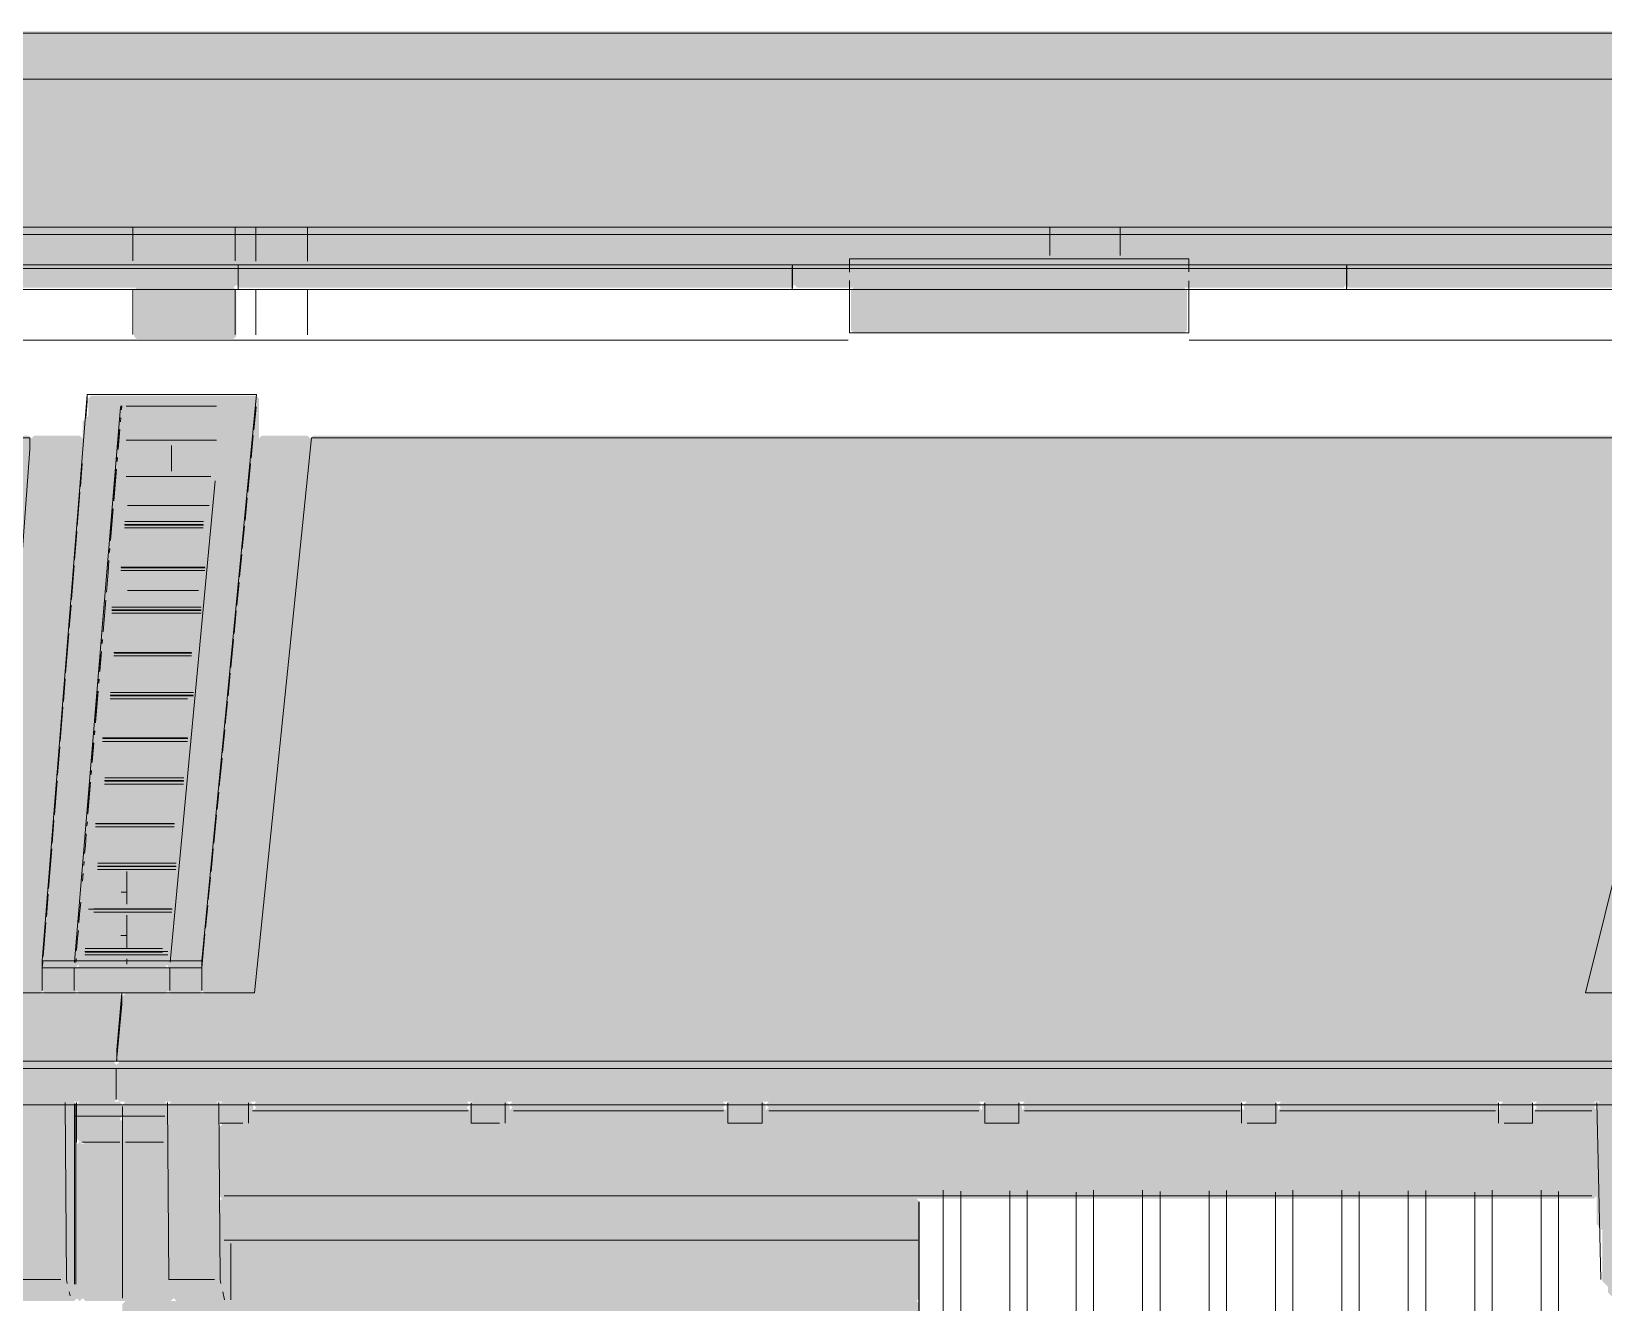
# Model space of a CAD drawing. Header units: millimetres. Extents: x 0 to 84100, y 0 to 59400.
# Drawn here: x 40214 to 42976, y 49394 to 51627 of the extents above; entities that cross this region are included whole.
import ezdxf

# ---------------------------------------------------------------- set-up
doc = ezdxf.new("R2010")
doc.units = ezdxf.units.MM
doc.layers.add('10_見えがかり', color=7, linetype='Continuous', lineweight=13)
doc.layers.add('12_見えがかり（ガラス）', color=5, linetype='Continuous', lineweight=9)

msp = doc.modelspace()

# ---------------------------------------------------------------- hatches: boundary and pattern name
at = {"layer": '10_見えがかり', "true_color": 0xe9dcc4}
for points in [[(61484.3, 51581.6), (61494.3, 51571.6), (61494.3, 51561.6), (61479.3, 51546.6), (31829.3, 51546.6), (31824.3, 51551.6), (31824.3, 51621.6), (31829.3, 51626.6), (61479.3, 51626.6), (61484.3, 51621.6)], [(68084.3, 51551.6), (68084.3, 51531.6), (68094.3, 51521.6), (68094.3, 51501.6), (68089.3, 51496.6), (68079.3, 51496.6), (68069.3, 51486.6), (68049.3, 51486.6), (68029.3, 51466.6), (68019.3, 51466.6), (67999.3, 51446.6), (67989.3, 51446.6), (67969.3, 51426.6), (67959.3, 51426.6), (67949.3, 51416.6), (67939.3, 51416.6), (67929.3, 51406.6), (67919.3, 51406.6), (67899.3, 51386.6), (67889.3, 51386.6), (67869.3, 51366.6), (67859.3, 51366.6), (67849.3, 51356.6), (67829.3, 51356.6), (67809.3, 51336.6), (67799.3, 51336.6), (67779.3, 51316.6), (67769.3, 51316.6), (67749.3, 51296.6), (67739.3, 51296.6), (67729.3, 51286.6), (10499.3, 51286.6), (10489.3, 51296.6), (10479.3, 51296.6), (10459.3, 51316.6), (10449.3, 51316.6), (10419.3, 51346.6), (10409.3, 51346.6), (10399.3, 51356.6), (10379.3, 51356.6), (10359.3, 51376.6), (10349.3, 51376.6), (10329.3, 51396.6), (10319.3, 51396.6), (10299.3, 51416.6), (10279.3, 51416.6), (10259.3, 51436.6), (10249.3, 51436.6), (10229.3, 51456.6), (10219.3, 51456.6), (10199.3, 51476.6), (10189.3, 51476.6), (10179.3, 51486.6), (10159.3, 51486.6), (10144.3, 51501.6), (10144.3, 51531.6), (10154.3, 51541.6), (10154.3, 51561.6), (10159.3, 51566.6), (31429.3, 51566.6), (31434.3, 51561.6), (31434.3, 51551.6), (31439.3, 51546.6), (61499.3, 51546.6), (61519.3, 51566.6), (68069.3, 51566.6)], [(40574.3, 51181.6), (40569.3, 51176.6), (39609.3, 51176.6), (39604.3, 51181.6), (39604.3, 51206.6), (40574.3, 51206.6)], [(41554.3, 51181.6), (41549.3, 51176.6), (40579.3, 51176.6), (40574.3, 51181.6), (40574.3, 51206.6), (41554.3, 51206.6)], [(42524.3, 51181.6), (42519.3, 51176.6), (41559.3, 51176.6), (41554.3, 51181.6), (41554.3, 51206.6), (42524.3, 51206.6)], [(43494.3, 51181.6), (43489.3, 51176.6), (42529.3, 51176.6), (42524.3, 51181.6), (42524.3, 51206.6), (43494.3, 51206.6)], [(40574.3, 51091.6), (40569.3, 51086.6), (40399.3, 51086.6), (40394.3, 51091.6), (40394.3, 51171.6), (40399.3, 51176.6), (40569.3, 51176.6), (40574.3, 51171.6)], [(42244.3, 51101.6), (42239.3, 51096.6), (41659.3, 51096.6), (41654.3, 51101.6), (41654.3, 51171.6), (41659.3, 51176.6), (42239.3, 51176.6), (42244.3, 51171.6)], [(40289.3, 49396.6), (40199.3, 49396.6), (40194.3, 49401.6), (40194.3, 49411.6), (40184.3, 49421.6), (40184.3, 49741.6), (40189.3, 49746.6), (40289.3, 49746.6), (40294.3, 49741.6), (40294.3, 49721.6), (40294.3, 49401.6)], [(40544.3, 49571.6), (40544.3, 49511.6), (40544.3, 49421.6), (40554.3, 49411.6), (40554.3, 49401.6), (40559.3, 49396.6), (40469.3, 49396.6), (40464.3, 49401.6), (40464.3, 49411.6), (40454.3, 49421.6), (40454.3, 49741.6), (40459.3, 49746.6), (40539.3, 49746.6), (40544.3, 49741.6)], [(43089.3, 49396.6), (42999.3, 49396.6), (42984.3, 49411.6), (42984.3, 49421.6), (42974.3, 49431.6), (42974.3, 49521.6), (42964.3, 49531.6), (42964.3, 49741.6), (42969.3, 49746.6), (43089.3, 49746.6), (43094.3, 49741.6), (43094.3, 49721.6), (43094.3, 49401.6)], [(40309.3, 49396.6), (40304.3, 49401.6), (40304.3, 49671.6), (40309.3, 49676.6), (40374.3, 49676.6), (40374.3, 49401.6), (40379.3, 49396.6)], [(41774.3, 49391.6), (41774.3, 49331.6), (41769.3, 49326.6), (40379.3, 49326.6), (40374.3, 49331.6), (40374.3, 49391.6), (40379.3, 49396.6), (40459.3, 49396.6), (40559.3, 49396.6), (41769.3, 49396.6)]]:
    msp.add_hatch(color=8, dxfattribs=at).paths.add_polyline_path(points)
at = {"layer": '10_見えがかり', "true_color": 0xbdbdbd}
for points in [[(40614.3, 50911.6), (40604.3, 50901.6), (40604.3, 50961.6), (40614.3, 50971.6)], [(40214.3, 50911.6), (40214.3, 50871.6), (40204.3, 50861.6), (40204.3, 50731.6), (40194.3, 50721.6), (40194.3, 50601.6), (40184.3, 50591.6), (40184.3, 50461.6), (40174.3, 50451.6), (40174.3, 50321.6), (40164.3, 50311.6), (40164.3, 50191.6), (40154.3, 50181.6), (40154.3, 50051.6), (40144.3, 50041.6), (40144.3, 49941.6), (40149.3, 49936.6), (40369.3, 49936.6), (40374.3, 49931.6), (40374.3, 49901.6), (40364.3, 49891.6), (40364.3, 49821.6), (40359.3, 49816.6), (37589.3, 49816.6), (37584.3, 49821.6), (37584.3, 49861.6), (37574.3, 49871.6), (37574.3, 49931.6), (37579.3, 49936.6), (37799.3, 49936.6), (37804.3, 49941.6), (37804.3, 50011.6), (37794.3, 50021.6), (37794.3, 50141.6), (37784.3, 50151.6), (37784.3, 50281.6), (37774.3, 50291.6), (37774.3, 50421.6), (37764.3, 50431.6), (37764.3, 50551.6), (37754.3, 50561.6), (37754.3, 50691.6), (37744.3, 50701.6), (37744.3, 50831.6), (37734.3, 50841.6), (37734.3, 50911.6), (37739.3, 50916.6), (40209.3, 50916.6)], [(40294.3, 50701.6), (40284.3, 50691.6), (40284.3, 50681.6), (40284.3, 50581.6), (40274.3, 50571.6), (40274.3, 50551.6), (40274.3, 50451.6), (40264.3, 50441.6), (40264.3, 50431.6), (40264.3, 50321.6), (40254.3, 50311.6), (40254.3, 50301.6), (40254.3, 50201.6), (40244.3, 50191.6), (40244.3, 50181.6), (40244.3, 50071.6), (40234.3, 50061.6), (40234.3, 50051.6), (40234.3, 49991.6), (40234.3, 49941.6), (40229.3, 49936.6), (40149.3, 49936.6), (40144.3, 49941.6), (40144.3, 50041.6), (40154.3, 50051.6), (40154.3, 50181.6), (40164.3, 50191.6), (40164.3, 50311.6), (40174.3, 50321.6), (40174.3, 50451.6), (40184.3, 50461.6), (40184.3, 50591.6), (40194.3, 50601.6), (40194.3, 50721.6), (40204.3, 50731.6), (40204.3, 50861.6), (40214.3, 50871.6), (40214.3, 50911.6), (40219.3, 50916.6), (40299.3, 50916.6), (40304.3, 50911.6), (40304.3, 50831.6), (40294.3, 50821.6), (40294.3, 50811.6)], [(43184.3, 50911.6), (43184.3, 50881.6), (43174.3, 50871.6), (43174.3, 50841.6), (43164.3, 50831.6), (43164.3, 50801.6), (43154.3, 50791.6), (43154.3, 50761.6), (43144.3, 50751.6), (43144.3, 50721.6), (43134.3, 50711.6), (43134.3, 50681.6), (43124.3, 50671.6), (43124.3, 50641.6), (43114.3, 50631.6), (43114.3, 50601.6), (43104.3, 50591.6), (43104.3, 50561.6), (43094.3, 50551.6), (43094.3, 50521.6), (43084.3, 50511.6), (43084.3, 50481.6), (43074.3, 50471.6), (43074.3, 50441.6), (43064.3, 50431.6), (43064.3, 50401.6), (43054.3, 50391.6), (43054.3, 50361.6), (43044.3, 50351.6), (43044.3, 50321.6), (43034.3, 50311.6), (43034.3, 50281.6), (43024.3, 50271.6), (43024.3, 50241.6), (43014.3, 50231.6), (43014.3, 50201.6), (43004.3, 50191.6), (43004.3, 50161.6), (42994.3, 50151.6), (42994.3, 50121.6), (42984.3, 50111.6), (42984.3, 50081.6), (42974.3, 50071.6), (42974.3, 50041.6), (42964.3, 50031.6), (42964.3, 50001.6), (42954.3, 49991.6), (42954.3, 49961.6), (42944.3, 49951.6), (42944.3, 49941.6), (42949.3, 49936.6), (43169.3, 49936.6), (43174.3, 49931.6), (43164.3, 49921.6), (43164.3, 49891.6), (43154.3, 49881.6), (43154.3, 49851.6), (43144.3, 49841.6), (43144.3, 49821.6), (43139.3, 49816.6), (40369.3, 49816.6), (40364.3, 49821.6), (40364.3, 49891.6), (40374.3, 49901.6), (40374.3, 49931.6), (40379.3, 49936.6), (40599.3, 49936.6), (40604.3, 49941.6), (40604.3, 49961.6), (40614.3, 49971.6), (40614.3, 50061.6), (40624.3, 50071.6), (40624.3, 50151.6), (40634.3, 50161.6), (40634.3, 50251.6), (40644.3, 50261.6), (40644.3, 50351.6), (40654.3, 50361.6), (40654.3, 50451.6), (40664.3, 50461.6), (40664.3, 50541.6), (40674.3, 50551.6), (40674.3, 50641.6), (40684.3, 50651.6), (40684.3, 50741.6), (40694.3, 50751.6), (40694.3, 50841.6), (40704.3, 50851.6), (40704.3, 50911.6), (40709.3, 50916.6), (43179.3, 50916.6)], [(40694.3, 50841.6), (40694.3, 50751.6), (40684.3, 50741.6), (40684.3, 50651.6), (40674.3, 50641.6), (40674.3, 50551.6), (40664.3, 50541.6), (40664.3, 50461.6), (40654.3, 50451.6), (40654.3, 50361.6), (40644.3, 50351.6), (40644.3, 50261.6), (40634.3, 50251.6), (40634.3, 50161.6), (40624.3, 50151.6), (40624.3, 50071.6), (40614.3, 50061.6), (40614.3, 49971.6), (40604.3, 49961.6), (40604.3, 49941.6), (40599.3, 49936.6), (40519.3, 49936.6), (40514.3, 49941.6), (40514.3, 49981.6), (40524.3, 49991.6), (40524.3, 50051.6), (40524.3, 50081.6), (40534.3, 50091.6), (40534.3, 50151.6), (40534.3, 50181.6), (40544.3, 50191.6), (40544.3, 50251.6), (40544.3, 50291.6), (40554.3, 50301.6), (40554.3, 50361.6), (40554.3, 50391.6), (40564.3, 50401.6), (40564.3, 50461.6), (40564.3, 50491.6), (40574.3, 50501.6), (40574.3, 50561.6), (40574.3, 50601.6), (40584.3, 50611.6), (40584.3, 50671.6), (40584.3, 50701.6), (40594.3, 50711.6), (40594.3, 50771.6), (40594.3, 50801.6), (40604.3, 50811.6), (40604.3, 50871.6), (40604.3, 50901.6), (40619.3, 50916.6), (40699.3, 50916.6), (40704.3, 50911.6), (40704.3, 50851.6)], [(43264.3, 50881.6), (43254.3, 50871.6), (43254.3, 50861.6), (43254.3, 50841.6), (43244.3, 50831.6), (43244.3, 50821.6), (43244.3, 50801.6), (43234.3, 50791.6), (43234.3, 50781.6), (43234.3, 50761.6), (43224.3, 50751.6), (43224.3, 50741.6), (43224.3, 50721.6), (43214.3, 50711.6), (43214.3, 50701.6), (43214.3, 50691.6), (43204.3, 50681.6), (43204.3, 50661.6), (43204.3, 50651.6), (43194.3, 50641.6), (43194.3, 50621.6), (43194.3, 50611.6), (43184.3, 50601.6), (43184.3, 50581.6), (43184.3, 50571.6), (43174.3, 50561.6), (43174.3, 50551.6), (43174.3, 50531.6), (43164.3, 50521.6), (43164.3, 50511.6), (43164.3, 50491.6), (43154.3, 50481.6), (43154.3, 50471.6), (43154.3, 50451.6), (43144.3, 50441.6), (43144.3, 50431.6), (43144.3, 50411.6), (43134.3, 50401.6), (43134.3, 50391.6), (43134.3, 50371.6), (43124.3, 50361.6), (43124.3, 50351.6), (43124.3, 50331.6), (43114.3, 50321.6), (43114.3, 50311.6), (43114.3, 50291.6), (43104.3, 50281.6), (43104.3, 50271.6), (43104.3, 50251.6), (43094.3, 50241.6), (43094.3, 50231.6), (43094.3, 50211.6), (43084.3, 50201.6), (43084.3, 50191.6), (43084.3, 50171.6), (43074.3, 50161.6), (43074.3, 50151.6), (43074.3, 50141.6), (43064.3, 50131.6), (43064.3, 50111.6), (43064.3, 50101.6), (43054.3, 50091.6), (43054.3, 50071.6), (43054.3, 50061.6), (43044.3, 50051.6), (43044.3, 50041.6), (43044.3, 50021.6), (43034.3, 50011.6), (43034.3, 50001.6), (43034.3, 49991.6), (43034.3, 49941.6), (43029.3, 49936.6), (42949.3, 49936.6), (42944.3, 49941.6), (42944.3, 49951.6), (42954.3, 49961.6), (42954.3, 49991.6), (42964.3, 50001.6), (42964.3, 50031.6), (42974.3, 50041.6), (42974.3, 50071.6), (42984.3, 50081.6), (42984.3, 50111.6), (42994.3, 50121.6), (42994.3, 50151.6), (43004.3, 50161.6), (43004.3, 50191.6), (43014.3, 50201.6), (43014.3, 50231.6), (43024.3, 50241.6), (43024.3, 50271.6), (43034.3, 50281.6), (43034.3, 50311.6), (43044.3, 50321.6), (43044.3, 50351.6), (43054.3, 50361.6), (43054.3, 50391.6), (43064.3, 50401.6), (43064.3, 50431.6), (43074.3, 50441.6), (43074.3, 50471.6), (43084.3, 50481.6), (43084.3, 50511.6), (43094.3, 50521.6), (43094.3, 50551.6), (43104.3, 50561.6), (43104.3, 50591.6), (43114.3, 50601.6), (43114.3, 50631.6), (43124.3, 50641.6), (43124.3, 50671.6), (43134.3, 50681.6), (43134.3, 50711.6), (43144.3, 50721.6), (43144.3, 50751.6), (43154.3, 50761.6), (43154.3, 50791.6), (43164.3, 50801.6), (43164.3, 50831.6), (43174.3, 50841.6), (43174.3, 50871.6), (43184.3, 50881.6), (43184.3, 50911.6), (43189.3, 50916.6), (43269.3, 50916.6), (43264.3, 50911.6), (43264.3, 50901.6)], [(40604.3, 50811.6), (40594.3, 50801.6), (40594.3, 50861.6), (40604.3, 50871.6)], [(40594.3, 50711.6), (40584.3, 50701.6), (40584.3, 50761.6), (40594.3, 50771.6)], [(40584.3, 50611.6), (40574.3, 50601.6), (40574.3, 50661.6), (40584.3, 50671.6)], [(40574.3, 50501.6), (40564.3, 50491.6), (40564.3, 50551.6), (40574.3, 50561.6)], [(40564.3, 50401.6), (40554.3, 50391.6), (40554.3, 50451.6), (40564.3, 50461.6)], [(40554.3, 50301.6), (40544.3, 50291.6), (40544.3, 50351.6), (40554.3, 50361.6)], [(40544.3, 50191.6), (40534.3, 50181.6), (40534.3, 50241.6), (40544.3, 50251.6)], [(40534.3, 50091.6), (40524.3, 50081.6), (40524.3, 50141.6), (40534.3, 50151.6)], [(40524.3, 49991.6), (40514.3, 49981.6), (40514.3, 49941.6), (40509.3, 49936.6), (40459.3, 49936.6), (40454.3, 49941.6), (40454.3, 49986.6), (40509.3, 49986.6), (40514.3, 49991.6), (40514.3, 50041.6), (40524.3, 50051.6)], [(40294.3, 49941.6), (40289.3, 49936.6), (40239.3, 49936.6), (40234.3, 49941.6), (40234.3, 49991.6), (40239.3, 49986.6), (40294.3, 49986.6)], [(40454.3, 49981.6), (40454.3, 49941.6), (40449.3, 49936.6), (40299.3, 49936.6), (40294.3, 49941.6), (40294.3, 49981.6), (40299.3, 49986.6), (40449.3, 49986.6)], [(40359.3, 49746.6), (40299.3, 49746.6), (37669.3, 49746.6), (37589.3, 49746.6), (37584.3, 49751.6), (37584.3, 49811.6), (37589.3, 49816.6), (40359.3, 49816.6), (40364.3, 49811.6), (40364.3, 49751.6)], [(43139.3, 49746.6), (43099.3, 49746.6), (40449.3, 49746.6), (40369.3, 49746.6), (40364.3, 49751.6), (40364.3, 49811.6), (40369.3, 49816.6), (43139.3, 49816.6), (43144.3, 49811.6), (43144.3, 49751.6)], [(40604.3, 49741.6), (40604.3, 49731.6), (40594.3, 49721.6), (40594.3, 49711.6), (40589.3, 49706.6), (40549.3, 49706.6), (40544.3, 49711.6), (40544.3, 49741.6), (40549.3, 49746.6), (40599.3, 49746.6)], [(40609.3, 49736.6), (40604.3, 49741.6), (40609.3, 49746.6), (40979.3, 49746.6), (40984.3, 49741.6), (40979.3, 49736.6)], [(41054.3, 49741.6), (41054.3, 49731.6), (41044.3, 49721.6), (41044.3, 49711.6), (41039.3, 49706.6), (40989.3, 49706.6), (40984.3, 49711.6), (40984.3, 49741.6), (40989.3, 49746.6), (41049.3, 49746.6)], [(41054.3, 49741.6), (41059.3, 49746.6), (41429.3, 49746.6), (41434.3, 49741.6), (41429.3, 49736.6), (41059.3, 49736.6)], [(41504.3, 49741.6), (41504.3, 49721.6), (41489.3, 49706.6), (41439.3, 49706.6), (41434.3, 49711.6), (41434.3, 49741.6), (41439.3, 49746.6), (41499.3, 49746.6)], [(41504.3, 49741.6), (41509.3, 49746.6), (41879.3, 49746.6), (41884.3, 49741.6), (41879.3, 49736.6), (41509.3, 49736.6)], [(41954.3, 49741.6), (41954.3, 49711.6), (41949.3, 49706.6), (41889.3, 49706.6), (41884.3, 49711.6), (41884.3, 49741.6), (41889.3, 49746.6), (41949.3, 49746.6)], [(41959.3, 49736.6), (41954.3, 49741.6), (41959.3, 49746.6), (42339.3, 49746.6), (42344.3, 49741.6), (42339.3, 49736.6)], [(42404.3, 49741.6), (42404.3, 49711.6), (42399.3, 49706.6), (42349.3, 49706.6), (42344.3, 49711.6), (42344.3, 49741.6), (42349.3, 49746.6), (42399.3, 49746.6)], [(42404.3, 49741.6), (42409.3, 49746.6), (42789.3, 49746.6), (42794.3, 49741.6), (42789.3, 49736.6), (42409.3, 49736.6)], [(42854.3, 49741.6), (42854.3, 49711.6), (42849.3, 49706.6), (42799.3, 49706.6), (42794.3, 49711.6), (42794.3, 49741.6), (42799.3, 49746.6), (42849.3, 49746.6)], [(42854.3, 49741.6), (42859.3, 49746.6), (42959.3, 49746.6), (42964.3, 49741.6), (42959.3, 49736.6), (42859.3, 49736.6)], [(40299.3, 49676.6), (40294.3, 49681.6), (40294.3, 49721.6), (40299.3, 49716.6), (40369.3, 49716.6), (40374.3, 49711.6), (40374.3, 49676.6)], [(42964.3, 49731.6), (42964.3, 49581.6), (42959.3, 49576.6), (41769.3, 49576.6), (40549.3, 49576.6), (40544.3, 49581.6), (40544.3, 49701.6), (40549.3, 49706.6), (40589.3, 49706.6), (40594.3, 49711.6), (40594.3, 49721.6), (40609.3, 49736.6), (40979.3, 49736.6), (40984.3, 49731.6), (40984.3, 49711.6), (40989.3, 49706.6), (41039.3, 49706.6), (41044.3, 49711.6), (41044.3, 49721.6), (41059.3, 49736.6), (41429.3, 49736.6), (41434.3, 49731.6), (41434.3, 49711.6), (41439.3, 49706.6), (41489.3, 49706.6), (41504.3, 49721.6), (41504.3, 49731.6), (41509.3, 49736.6), (41879.3, 49736.6), (41884.3, 49731.6), (41884.3, 49711.6), (41889.3, 49706.6), (41949.3, 49706.6), (41954.3, 49711.6), (41954.3, 49731.6), (41959.3, 49736.6), (42339.3, 49736.6), (42344.3, 49731.6), (42344.3, 49711.6), (42349.3, 49706.6), (42399.3, 49706.6), (42404.3, 49711.6), (42404.3, 49731.6), (42409.3, 49736.6), (42789.3, 49736.6), (42794.3, 49731.6), (42794.3, 49711.6), (42799.3, 49706.6), (42849.3, 49706.6), (42854.3, 49711.6), (42854.3, 49731.6), (42859.3, 49736.6), (42959.3, 49736.6)], [(40304.3, 49401.6), (40299.3, 49396.6), (40294.3, 49401.6), (40294.3, 49671.6), (40299.3, 49676.6), (40304.3, 49671.6)]]:
    msp.add_hatch(color=8, dxfattribs=at).paths.add_polyline_path(points)
at = {"layer": '12_見えがかり（ガラス）', "true_color": 0xdce9f2}
for points in [[(68109.3, 51486.6), (68114.3, 51481.6), (68114.3, 51431.6), (68109.3, 51426.6), (68099.3, 51426.6), (68079.3, 51406.6), (68069.3, 51406.6), (68059.3, 51396.6), (68049.3, 51396.6), (68029.3, 51376.6), (68019.3, 51376.6), (68009.3, 51366.6), (67999.3, 51366.6), (67979.3, 51346.6), (67969.3, 51346.6), (67959.3, 51336.6), (67949.3, 51336.6), (67939.3, 51326.6), (67929.3, 51326.6), (67909.3, 51306.6), (67899.3, 51306.6), (67889.3, 51296.6), (67879.3, 51296.6), (67859.3, 51276.6), (67849.3, 51276.6), (67839.3, 51266.6), (67829.3, 51266.6), (67809.3, 51246.6), (67799.3, 51246.6), (67789.3, 51236.6), (67779.3, 51236.6), (67769.3, 51226.6), (67759.3, 51226.6), (67739.3, 51206.6), (10489.3, 51206.6), (10469.3, 51226.6), (10459.3, 51226.6), (10449.3, 51236.6), (10439.3, 51236.6), (10419.3, 51256.6), (10409.3, 51256.6), (10399.3, 51266.6), (10389.3, 51266.6), (10369.3, 51286.6), (10359.3, 51286.6), (10349.3, 51296.6), (10339.3, 51296.6), (10319.3, 51316.6), (10309.3, 51316.6), (10299.3, 51326.6), (10289.3, 51326.6), (10269.3, 51346.6), (10259.3, 51346.6), (10249.3, 51356.6), (10239.3, 51356.6), (10219.3, 51376.6), (10209.3, 51376.6), (10199.3, 51386.6), (10189.3, 51386.6), (10169.3, 51406.6), (10159.3, 51406.6), (10149.3, 51416.6), (10139.3, 51416.6), (10124.3, 51431.6), (10124.3, 51481.6), (10129.3, 51486.6), (10179.3, 51486.6), (10189.3, 51476.6), (10199.3, 51476.6), (10219.3, 51456.6), (10229.3, 51456.6), (10249.3, 51436.6), (10259.3, 51436.6), (10279.3, 51416.6), (10299.3, 51416.6), (10319.3, 51396.6), (10329.3, 51396.6), (10349.3, 51376.6), (10359.3, 51376.6), (10379.3, 51356.6), (10399.3, 51356.6), (10409.3, 51346.6), (10419.3, 51346.6), (10449.3, 51316.6), (10459.3, 51316.6), (10479.3, 51296.6), (10489.3, 51296.6), (10499.3, 51286.6), (67729.3, 51286.6), (67739.3, 51296.6), (67749.3, 51296.6), (67769.3, 51316.6), (67779.3, 51316.6), (67799.3, 51336.6), (67809.3, 51336.6), (67829.3, 51356.6), (67849.3, 51356.6), (67859.3, 51366.6), (67869.3, 51366.6), (67889.3, 51386.6), (67899.3, 51386.6), (67919.3, 51406.6), (67929.3, 51406.6), (67939.3, 51416.6), (67949.3, 51416.6), (67959.3, 51426.6), (67969.3, 51426.6), (67989.3, 51446.6), (67999.3, 51446.6), (68019.3, 51466.6), (68029.3, 51466.6), (68049.3, 51486.6)], [(40609.3, 50986.6), (40614.3, 50981.6), (40614.3, 50971.6), (40604.3, 50961.6), (40604.3, 50871.6), (40594.3, 50861.6), (40594.3, 50771.6), (40584.3, 50761.6), (40584.3, 50671.6), (40574.3, 50661.6), (40574.3, 50561.6), (40564.3, 50551.6), (40564.3, 50461.6), (40554.3, 50451.6), (40554.3, 50361.6), (40544.3, 50351.6), (40544.3, 50251.6), (40534.3, 50241.6), (40534.3, 50151.6), (40524.3, 50141.6), (40524.3, 50051.6), (40514.3, 50041.6), (40514.3, 49991.6), (40509.3, 49986.6), (40239.3, 49986.6), (40234.3, 49991.6), (40234.3, 50061.6), (40244.3, 50071.6), (40244.3, 50191.6), (40254.3, 50201.6), (40254.3, 50311.6), (40264.3, 50321.6), (40264.3, 50441.6), (40274.3, 50451.6), (40274.3, 50571.6), (40284.3, 50581.6), (40284.3, 50691.6), (40294.3, 50701.6), (40294.3, 50821.6), (40304.3, 50831.6), (40304.3, 50941.6), (40314.3, 50951.6), (40314.3, 50981.6), (40319.3, 50986.6)], [(40369.3, 49746.6), (40374.3, 49741.6), (40374.3, 49721.6), (40369.3, 49716.6), (40299.3, 49716.6), (40294.3, 49721.6), (40294.3, 49741.6), (40299.3, 49746.6)], [(40454.3, 49741.6), (40454.3, 49421.6), (40464.3, 49411.6), (40464.3, 49401.6), (40459.3, 49396.6), (40379.3, 49396.6), (40374.3, 49401.6), (40374.3, 49741.6), (40379.3, 49746.6), (40449.3, 49746.6)], [(41774.3, 49571.6), (41774.3, 49401.6), (41769.3, 49396.6), (40559.3, 49396.6), (40554.3, 49401.6), (40554.3, 49411.6), (40544.3, 49421.6), (40544.3, 49571.6), (40549.3, 49576.6), (41769.3, 49576.6)]]:
    msp.add_hatch(color=8, dxfattribs=at).paths.add_polyline_path(points)

# ---------------------------------------------------------------- linework, layer by layer
at = {"layer": '10_見えがかり'}
for points in [[(31831.4, 51531.6), (31831.4, 51537.1), (31827.8, 51537.1), (31827.8, 51545.7), (31824.2, 51545.7), (31824.2, 51554.4), (31820.6, 51554.4), (31820.6, 51572.4), (31824.2, 51623.7), (61479.8, 51623.7)], [(10157.3, 51568.6), (31433.8, 51568.6), (31433.8, 51559.9), (31437.6, 51559.9), (31437.6, 51551.2), (31441.4, 51551.2), (31441.4, 51542.6), (31445.2, 51542.6), (35201.4, 51542.6), (38960.7, 51542.6), (42721.2, 51542.6), (46481.2, 51542.6), (50238.6, 51542.6), (53991.6, 51542.6), (61488.2, 51542.6), (61488.2, 51551.2), (61499.6, 51551.2), (61499.6, 51559.9), (61511, 51559.9), (61511, 51568.6), (63976.4, 51568.6), (64797.4, 51568.6), (65618, 51568.6), (66438.1, 51568.6)], [(67723.4, 51282.6), (60618.9, 51282.6), (53474.2, 51282.6), (24758.8, 51282.6)], [(40392.4, 51283.5), (40392.4, 51243.5)], [(40572.4, 51283.5), (40572.4, 51243.5)], [(40608.6, 51223.3), (40608.6, 51283.1)], [(40608.6, 51223.3), (40608.6, 51283.1)], [(40699.4, 51223.3), (40699.4, 51283.1)], [(40699.4, 51223.3), (40699.4, 51283.1)], [(42003.3, 51233.2), (42003.3, 51283.1)], [(42003.3, 51233.2), (42003.3, 51283.1)], [(42127.1, 51233.2), (42127.1, 51283.1)], [(42127.1, 51233.2), (42127.1, 51283.1)], [(40392.4, 51243.5), (40392.4, 51223.6)], [(40572.4, 51243.5), (40572.4, 51223.6)], [(39603.7, 51173.4), (39603.7, 51213.4), (39603.9, 51216.7), (40577.7, 51216.7), (40577.7, 51176.7), (40577.5, 51173.4), (39603.7, 51173.4)], [(40577.4, 51173.4), (40577.4, 51213.4), (40577.8, 51216.7), (41551.6, 51216.7), (41551.6, 51176.7), (41551.1, 51173.4), (40577.4, 51173.4)], [(41551, 51173.4), (41551, 51213.4), (41551.6, 51216.7), (42525.4, 51216.7), (42525.4, 51176.7), (42524.8, 51173.4), (41551, 51173.4)], [(41651.5, 51203.8), (41651.5, 51227.2), (42247.9, 51227.2)], [(42247.9, 51227.2), (42247.9, 51204.3)], [(42524.7, 51173.4), (42524.7, 51213.4), (42525.5, 51216.7), (43499.1, 51216.7), (43499.1, 51176.7), (43498.3, 51173.4), (42524.7, 51173.4)], [(42247.9, 51188.8), (42247.9, 51097.2), (41651.5, 51097.2), (41651.5, 51189.4)], [(40392.4, 51174), (40392.4, 51094.5)], [(40572.4, 51174), (40572.4, 51094.5)], [(40608.6, 51093.7), (40608.6, 51173.4)], [(40608.6, 51093.7), (40608.6, 51173.4)], [(40699.4, 51093.7), (40699.4, 51173.4)], [(40699.4, 51093.7), (40699.4, 51173.4)], [(37485.4, 51084.2), (40461.1, 51084.2)], [(40461.1, 51084.2), (41649.3, 51084.2)], [(42248.3, 51084.2), (43436.5, 51084.2)], [(40290.3, 49991.8), (40371, 50966.9)], [(40371.2, 50968.9), (40370.6, 50961.9)], [(40373.1, 50968.9), (40372.6, 50961.9)], [(40539.7, 50968.5), (40381, 50968.5)], [(40605, 50927.1), (40608.9, 50966.9)], [(40369.4, 50948), (40368.8, 50941.1)], [(40371.4, 50948), (40370.8, 50941.1)], [(37804.8, 49938), (37735.2, 50893.1), (37735.2, 50912.9), (40211.4, 50912.9), (40211.4, 50893.1), (40141.2, 49938), (40373.1, 49938), (40373.1, 49918.1), (40364.1, 49818.2), (40260.1, 49818.1), (37686.9, 49818.1), (37581.6, 49818.2), (37572.9, 49918.1), (37572.9, 49938), (37804.8, 49938)], [(40364.3, 49838), (40373.1, 49938), (40606.4, 49938), (40706.6, 50912.9), (43182.5, 50912.9), (43182.5, 50893.1), (42944.7, 49938), (43173, 49938), (43173.1, 49918.1), (43146.5, 49818.2), (43042, 49818.1), (40470.4, 49818.1), (40364.3, 49818.2), (40364.3, 49838)], [(40366, 50906.3), (40364.8, 50892.4)], [(40367.7, 50927.2), (40366, 50906.3)], [(40367.9, 50906.3), (40366.8, 50892.4)], [(40369.7, 50927.2), (40367.9, 50906.3)], [(40539.7, 50908.9), (40381.1, 50908.9)], [(40381.1, 50908.5), (40460.4, 50908.5)], [(40460.3, 50908.5), (40539.6, 50908.5)], [(40600.2, 50877.3), (40604.1, 50917.1)], [(40363.7, 50878.4), (40363.1, 50871.5)], [(40365.6, 50878.4), (40365.1, 50871.5)], [(40460.4, 50854), (40460.3, 50899.4)], [(40460.4, 50854), (40460.4, 50899.4)], [(40303.6, 50867.4), (40300.5, 50827.6)], [(40361.9, 50857.6), (40360.8, 50843.7)], [(40363.9, 50857.6), (40362.8, 50843.7)], [(40594.4, 50817.6), (40599.3, 50867.4)], [(40359.1, 50822.8), (40357.3, 50801.9)], [(40360.8, 50843.7), (40359.1, 50822.8)], [(40361, 50822.8), (40359.3, 50801.9)], [(40362.8, 50843.7), (40361, 50822.8)], [(40381.1, 50844.9), (40460.4, 50844.9)], [(40537.3, 50837.5), (40458.4, 49991.8)], [(40529.8, 50844.9), (40460.4, 50844.9)], [(40299.7, 50817.6), (40294.9, 50757.9)], [(40526.9, 50793.9), (40383.2, 50793.9)], [(40589.6, 50767.9), (40593.5, 50807.7)], [(40355.6, 50781), (40353.9, 50760.2)], [(40356.2, 50788), (40355.6, 50781)], [(40357.6, 50781), (40355.8, 50760.2)], [(40358.1, 50788), (40357.6, 50781)], [(40516.7, 50765.7), (40378.2, 50765.7)], [(40294.2, 50748), (40290.2, 50698.2)], [(40352.1, 50739.3), (40351.6, 50732.3)], [(40353.9, 50760.2), (40352.1, 50739.3)], [(40354.1, 50739.3), (40353.5, 50732.3)], [(40355.8, 50760.2), (40354.1, 50739.3)], [(40516.3, 50760.7), (40377.8, 50760.7)], [(40516.3, 50754.7), (40377.8, 50754.7)], [(40378.2, 50759.7), (40516.7, 50759.7)], [(40584.8, 50718.1), (40588.7, 50757.9)], [(40350.4, 50718.4), (40349.8, 50711.4)], [(40352.4, 50718.4), (40351.8, 50711.4)], [(40580, 50668.4), (40583.8, 50708.2)], [(40289.4, 50688.3), (40284.7, 50628.6)], [(40348.7, 50697.5), (40347, 50676.7)], [(40350.6, 50697.5), (40348.9, 50676.7)], [(40519.3, 50685.7), (40371.5, 50685.7)], [(40372, 50684.7), (40519.7, 50684.7)], [(40345.2, 50655.8), (40344.1, 50641.9)], [(40347, 50676.7), (40345.2, 50655.8)], [(40347.2, 50655.8), (40346, 50641.9)], [(40348.9, 50676.7), (40347.2, 50655.8)], [(40519.3, 50679.7), (40371.6, 50679.7)], [(40575.2, 50618.6), (40579, 50658.4)], [(40342.9, 50627.9), (40341.8, 50614)], [(40344.9, 50627.9), (40343.7, 50614)], [(40507.8, 50644.9), (40383.3, 50644.9)], [(40283.9, 50618.6), (40280.7, 50578.8)], [(40341.8, 50614), (40340, 50593.2)], [(40343.7, 50614), (40342, 50593.2)], [(40512.3, 50610.7), (40355.5, 50610.7)], [(40512.3, 50604.7), (40355.5, 50604.7)], [(40512.8, 50615.7), (40355.9, 50615.7)], [(40355.9, 50609.7), (40512.8, 50609.7)], [(40570.4, 50568.9), (40574.2, 50608.7)], [(40340, 50593.2), (40338.3, 50572.3)], [(40342, 50593.2), (40340.3, 50572.3)], [(40280, 50568.9), (40274.4, 50499.2)], [(40337.2, 50558.4), (40336.6, 50551.4)], [(40339.1, 50558.4), (40338.5, 50551.4)], [(40564.6, 50509.2), (40569.4, 50558.9)], [(40334.9, 50530.5), (40333.1, 50509.7)], [(40335.4, 50537.5), (40334.9, 50530.5)], [(40336.8, 50530.5), (40335.1, 50509.7)], [(40337.4, 50537.5), (40336.8, 50530.5)], [(40495.7, 50535.7), (40359, 50535.7)], [(40495.7, 50529.7), (40359, 50529.7)], [(40359.5, 50534.7), (40496.1, 50534.7)], [(40273.6, 50489.3), (40270.5, 50449.5)], [(40331.4, 50488.8), (40330.8, 50481.8)], [(40333.1, 50509.7), (40332.6, 50502.7)], [(40333.3, 50488.8), (40332.8, 50481.8)], [(40335.1, 50509.7), (40334.5, 50502.7)], [(40559.8, 50459.4), (40563.6, 50499.2)], [(40329.7, 50467.9), (40327.9, 50447)], [(40331.6, 50467.9), (40329.9, 50447)], [(40498.5, 50460.7), (40352.8, 50460.7)], [(40499, 50465.7), (40353.2, 50465.7)], [(40353.2, 50459.7), (40499, 50459.7)], [(40269.7, 50439.5), (40265, 50379.8)], [(40327.9, 50447), (40326.2, 50426.2)], [(40329.9, 50447), (40328.1, 50426.2)], [(40488.8, 50454.7), (40352.8, 50454.7)], [(40554.9, 50409.7), (40558.8, 50449.5)], [(40326.2, 50426.2), (40325.1, 50412.2)], [(40328.1, 50426.2), (40327, 50412.2)], [(40322.2, 50377.4), (40321, 50363.5)], [(40324.1, 50377.4), (40322.9, 50363.5)], [(40323.9, 50398.3), (40323.3, 50391.4)], [(40325.8, 50398.3), (40325.3, 50391.4)], [(40488.7, 50385.7), (40339.2, 50385.7)], [(40488.7, 50379.7), (40339.2, 50379.7)], [(40339.6, 50384.7), (40489.1, 50384.7)], [(40550.1, 50359.9), (40554, 50399.7)], [(40264.2, 50369.9), (40260.2, 50320.1)], [(40321, 50363.5), (40319.3, 50342.7)], [(40322.9, 50363.5), (40321.2, 50342.7)], [(40544.3, 50300.2), (40549.2, 50350)], [(40318.2, 50328.7), (40317.6, 50321.8)], [(40320.1, 50328.7), (40319.5, 50321.8)], [(40259.4, 50310.2), (40254.7, 50250.5)], [(40315.9, 50300.9), (40314.1, 50280)], [(40316.4, 50307.9), (40315.9, 50300.9)], [(40317.8, 50300.9), (40316, 50280)], [(40318.3, 50307.9), (40317.8, 50300.9)], [(40481.8, 50310.7), (40342.9, 50310.7)], [(40481.8, 50304.7), (40342.9, 50304.7)], [(40482.2, 50315.7), (40343.3, 50315.7)], [(40343.3, 50309.7), (40482.2, 50309.7)], [(40314.1, 50280), (40312.4, 50259.2)], [(40316, 50280), (40314.3, 50259.2)], [(40540.5, 50260.4), (40543.4, 50290.3)], [(40253.9, 50240.5), (40250.8, 50200.7)], [(40310.7, 50238.3), (40310.1, 50231.3)], [(40312.4, 50259.2), (40311.8, 50252.2)], [(40312.6, 50238.3), (40312, 50231.3)], [(40314.3, 50259.2), (40313.7, 50252.2)], [(40534.7, 50200.7), (40539.5, 50250.5)], [(40308.9, 50217.4), (40307.2, 50196.5)], [(40310.8, 50217.4), (40309.1, 50196.5)], [(40465, 50235.7), (40326.8, 50235.7)], [(40465, 50229.7), (40326.8, 50229.7)], [(40327.2, 50234.7), (40465.5, 50234.7)], [(40250, 50190.8), (40244.5, 50121.1)], [(40307.2, 50196.5), (40306.1, 50182.6)], [(40309.1, 50196.5), (40307.9, 50182.6)], [(40529.9, 50151), (40533.7, 50190.8)], [(40304.9, 50168.7), (40304.3, 50161.7)], [(40306.8, 50168.7), (40306.2, 50161.7)], [(40468, 50160.7), (40330.4, 50160.7)], [(40468.4, 50165.7), (40330.8, 50165.7)], [(40330.8, 50159.7), (40468.4, 50159.7)], [(40303.2, 50147.8), (40302, 50133.9)], [(40305.1, 50147.8), (40303.9, 50133.9)], [(40468, 50154.7), (40330.4, 50154.7)], [(40381.9, 50151), (40381.9, 50093.5)], [(40525.1, 50101.2), (40528.9, 50141)], [(40243.7, 50111.2), (40240.5, 50071.4)], [(40371.8, 50115.1), (40381.8, 50115.1)], [(40297.2, 50076), (40296.1, 50061.8)], [(40299, 50097.2), (40297.2, 50076)], [(40299.1, 50076), (40297.9, 50061.8)], [(40300.9, 50097.2), (40299.1, 50076)], [(40314.7, 50084.7), (40461.5, 50084.7)], [(40461.1, 50085.7), (40324.1, 50085.7)], [(40461.1, 50079.7), (40324.1, 50079.7)], [(40381.9, 50074.4), (40381.9, 50016.9)], [(40520.3, 50051.5), (40524.1, 50091.3)], [(40239.7, 50061.4), (40235, 50001.7)], [(40294.9, 50047.7), (40293.7, 50033.5)], [(40296.8, 50047.7), (40295.6, 50033.5)], [(40293.7, 50033.5), (40292, 50012.3)], [(40295.6, 50033.5), (40293.8, 50012.3)], [(40371.2, 50038.5), (40381.2, 50038.5)], [(40513.5, 49981.8), (40519.3, 50041.5)], [(40234.2, 49991.8), (40233.4, 49981.8)], [(40290.8, 49998.1), (40290.2, 49991.1)], [(40292.7, 49998.1), (40292.1, 49991.1)], [(40454.2, 50010.7), (40308.1, 50010.7)], [(40454.2, 50004.7), (40308.1, 50004.7)], [(40444.9, 50015.7), (40308.5, 50015.7)], [(40308.5, 50009.7), (40444.9, 50009.7)], [(40381.9, 49997.7), (40381.9, 49988.1)], [(40233.4, 49942.1), (40233.4, 49981.8)], [(40289.4, 49981.8), (40242.8, 49981.8)], [(40457.5, 49981.8), (40289.4, 49981.8)], [(40289.5, 49942.1), (40289.4, 49981.8)], [(40289.5, 49942.1), (40289.4, 49981.8)], [(40513.5, 49981.8), (40457.5, 49981.8)], [(40457.5, 49942.1), (40457.5, 49981.8)], [(40457.5, 49942.1), (40457.5, 49981.8)], [(40513.5, 49942.1), (40513.5, 49981.8)], [(37582.8, 49805.1), (40363.2, 49805.1)], [(40363.3, 49750.7), (40363.2, 49805.1)], [(40363.2, 49805.1), (43143.3, 49805.1)], [(40363.2, 49750.7), (40363.2, 49805.1)], [(37582.8, 49741.6), (40363.2, 49741.6)], [(40273.6, 49745.5), (40275.9, 49434.8)], [(40290.2, 49426.1), (40290.2, 49743.3)], [(40292.1, 49426.1), (40292.1, 49743.3)], [(40293.3, 49675.7), (40293.3, 49745.3)], [(40363.3, 49741.6), (43143.4, 49741.6)], [(40453.6, 49745.4), (40455.9, 49434.8)], [(40543.6, 49745.4), (40545.9, 49434.8)], [(40595.6, 49709.1), (40595.6, 49744.8)], [(40986.8, 49709.1), (40986.7, 49744.8)], [(41046.8, 49709.1), (41046.7, 49744.8)], [(41438, 49709.1), (41437.9, 49744.8)], [(41497.9, 49709.1), (41497.9, 49744.8)], [(41889.1, 49709.1), (41889.1, 49744.8)], [(41949.1, 49709.1), (41949.1, 49744.8)], [(42340.3, 49709.1), (42340.3, 49744.8)], [(42400.3, 49709.1), (42400.3, 49744.8)], [(42791.5, 49709.1), (42791.4, 49744.8)], [(42851.5, 49709.1), (42851.4, 49744.8)], [(42964.5, 49745.5), (42971.2, 49434.8)], [(40602.8, 49730.7), (40981.7, 49730.7)], [(41061.4, 49730.7), (41430.3, 49730.7)], [(41510.1, 49730.7), (41879, 49730.7)], [(41958.7, 49730.7), (42337.6, 49730.7)], [(42407.4, 49730.7), (42786.2, 49730.7)], [(42856, 49730.7), (42955.7, 49730.7)], [(40545.6, 49709.1), (40585.6, 49709.1)], [(40986.8, 49709.1), (41036.8, 49709.1)], [(41438, 49709.1), (41497.9, 49709.1)], [(41889.1, 49709.1), (41949.1, 49709.1)], [(42350.3, 49709.1), (42400.3, 49709.1)], [(42801.5, 49709.1), (42851.5, 49709.1)], [(40369.8, 49675.7), (40302.9, 49675.7)], [(40446.3, 49675.7), (40379.4, 49675.7)], [(40553.1, 49581.3), (42955.9, 49581.3)], [(41847, 49589.5), (41847, 46946.6), (41816.3, 46946.6), (41816.3, 49591.3)], [(41963.7, 49590.9), (41963.7, 46946.6), (41933, 46946.6), (41933, 49590.2)], [(42080.4, 49591.5), (42080.4, 46946.6), (42049.7, 46946.6), (42049.7, 49588.1)], [(42197.1, 49589.4), (42197.1, 46946.6), (42166.4, 46946.6), (42166.4, 49591.3)], [(42313.8, 49590.9), (42313.8, 46946.6), (42283.1, 46946.6), (42283.1, 49590.2)], [(42430.4, 49591.5), (42430.4, 46946.6), (42399.8, 46946.6), (42399.8, 49588.1)], [(42547.1, 49589.4), (42547.1, 46946.6), (42516.5, 46946.6), (42516.5, 49591.3)], [(42663.8, 49590.9), (42663.8, 46946.6), (42633.2, 46946.6), (42633.2, 49590.2)], [(42780.5, 49591.5), (42780.5, 46946.6), (42749.9, 46946.6), (42749.9, 49588.2)], [(42897.2, 49589.3), (42897.2, 46946.6), (42866.6, 46946.6), (42866.6, 49591.3)], [(41773.6, 49570.8), (41773.6, 46946.6)], [(41773.9, 46796.6), (41773.9, 49570.8)], [(41773.9, 49570.8), (41773.9, 46946.6)], [(40552.7, 49503.9), (41771.5, 49503.9)], [(40564.5, 49489.3), (40564.5, 49498)], [(40564.6, 49463.9), (40564.5, 49489.3)], [(40564.6, 49439.9), (40564.6, 49463.9)], [(40564.7, 49418.1), (40564.6, 49439.9)], [(40185.9, 49434.8), (40265.9, 49434.8)], [(40275.9, 49434.8), (40277.4, 49427.6)], [(40280.6, 49413.1), (40282.2, 49405.9)], [(40455.9, 49434.8), (40535.9, 49434.8)], [(40545.9, 49434.8), (40547.4, 49427.6)], [(40550.6, 49413.1), (40553.8, 49398.7)], [(40564.8, 49399.1), (40564.7, 49418.1)]]:
    msp.add_lwpolyline(points, dxfattribs=at)
at = {"layer": '12_見えがかり（ガラス）'}
for points in [[(40074.1, 51270.1), (41031.4, 51270.1)], [(41031.4, 51270.1), (41988.6, 51270.1)], [(41988.6, 51270.1), (42945.8, 51270.1)], [(42945.8, 51270.1), (43902.9, 51270.1)], [(40074.1, 51210.1), (41031.4, 51210.1)], [(41031.4, 51210.1), (41988.6, 51210.1)], [(41988.6, 51210.1), (42945.8, 51210.1)], [(42945.8, 51210.1), (43902.9, 51210.1)], [(40312.3, 50989.2), (40233.4, 49994.2)], [(40312.3, 50977.2), (40312.3, 50989.2)], [(40609.9, 50989.2), (40312.3, 50989.2)], [(40513.5, 49994.2), (40609.9, 50989.2)], [(40312.3, 50977.2), (40310, 50947.4)], [(40605.1, 50927.5), (40608.9, 50967.3)], [(40303.7, 50867.8), (40300.5, 50828)], [(40594.5, 50818), (40599.3, 50867.8)], [(40294.2, 50748.4), (40290.2, 50698.6)], [(40584.8, 50718.5), (40588.7, 50758.3)], [(40575.2, 50619), (40579.1, 50658.8)], [(40283.9, 50619), (40280.8, 50579.2)], [(40564.6, 50509.6), (40569.4, 50559.3)], [(40273.7, 50489.7), (40270.5, 50449.9)], [(40555, 50410.1), (40558.8, 50449.9)], [(40264.2, 50370.3), (40260.3, 50320.5)], [(40544.4, 50300.6), (40549.2, 50350.4)], [(40254, 50240.9), (40250.8, 50201.1)], [(40534.7, 50201.1), (40539.6, 50250.9)], [(40525.1, 50101.6), (40529, 50141.4)], [(40243.7, 50111.6), (40240.6, 50071.8)], [(40513.5, 49982.2), (40519.3, 50041.9)], [(40513.5, 49994.2), (40233.4, 49994.2)], [(40233.5, 49982.2), (40233.4, 49994.2)], [(40234.2, 49992.2), (40233.5, 49982.2)], [(40513.5, 49982.2), (40513.5, 49994.2)], [(40513.5, 49982.2), (40233.5, 49982.2)], [(40290.1, 49721.6), (40290.1, 49741.5)], [(40290.2, 49721.6), (40290.2, 49741.5)], [(40448.4, 49721.6), (40290.1, 49721.6)], [(40290.2, 49721.6), (40448.5, 49721.6)], [(40374.2, 49738.6), (40374.2, 49401.5)], [(40374.3, 49738.6), (40374.3, 49401.5)]]:
    msp.add_lwpolyline(points, dxfattribs=at)

doc.saveas('drawing.dxf')
